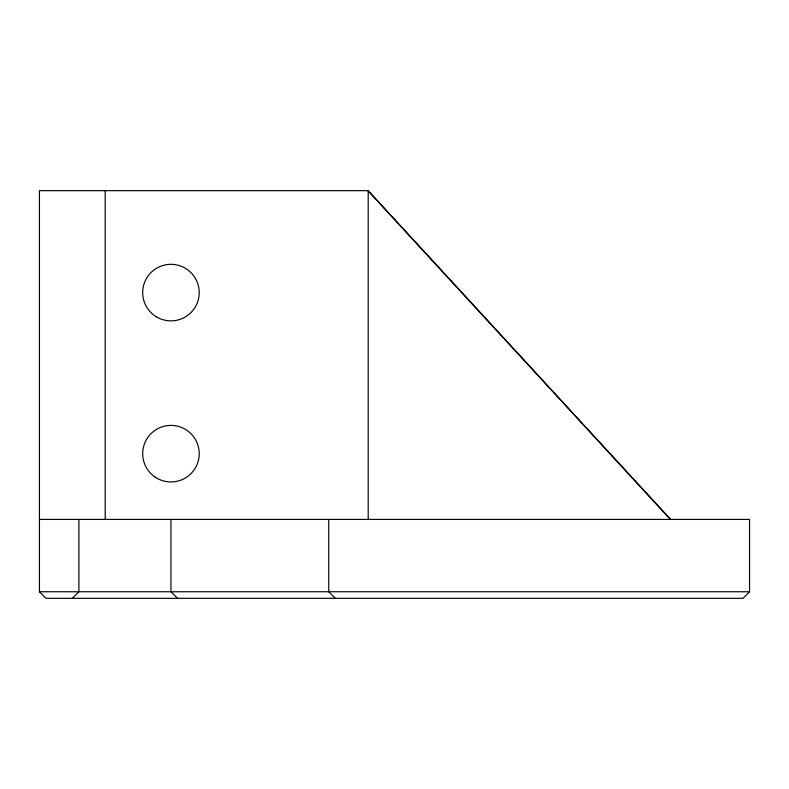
<?xml version="1.0" encoding="UTF-8"?>
<svg xmlns="http://www.w3.org/2000/svg" width="789" height="789" viewBox="0 0 789 789"><rect width="100%" height="100%" fill="white"/><g stroke="black" fill="none" stroke-linecap="round" stroke-linejoin="round"><path stroke-width="1.18" d="M72.322 598.328L78.9 591.75L78.9 519.428M39.45 519.428L749.55 519.428L749.55 591.75L742.972 598.328L46.028 598.328L39.45 591.75L39.45 190.672L368.197 190.672L670.65 519.428M39.45 591.75L749.55 591.75M335.325 598.328L328.747 591.75L328.747 519.428M177.525 598.328L170.947 591.75L170.947 519.428M368.197 190.958L670.384 519.428M368.197 190.672L368.197 519.428M105.203 190.672L105.203 519.428M156.478 316.882A28.276 28.276 0 0 0 199.222 292.975A28.276 28.276 0 0 0 157.149 267.915A28.276 28.276 0 0 0 156.478 316.882M155.108 477.089A28.276 28.276 0 0 0 199.153 455.687A28.276 28.276 0 0 0 158.589 428.249A28.276 28.276 0 0 0 155.108 477.089"/></g></svg>
